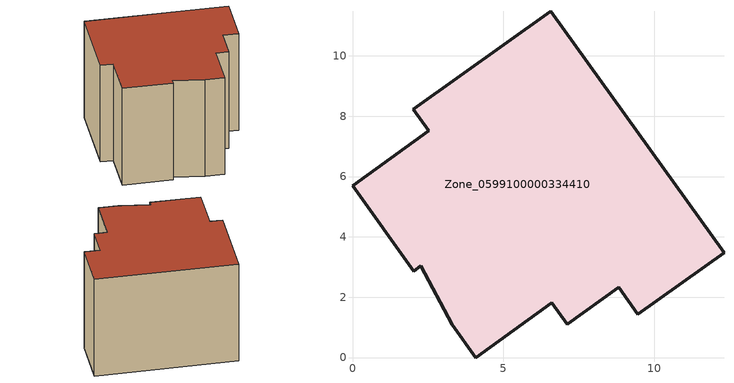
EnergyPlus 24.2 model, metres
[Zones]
Zone_0599100000334410
 floor ground (C_G): 2.53,7.51 2.02,8.22 6.57,11.47 12.32,3.47 9.46,1.44 8.83,2.33 7.12,1.1 6.61,1.81 4.08,0 3.31,1.08 2.27,3.04 2.03,2.87 0,5.7 z0
 wall outside (C_F): 2.03,2.87 2.27,3.04 3.31,1.08 4.08,0 6.61,1.81 7.12,1.1 8.83,2.33 9.46,1.44 12.32,3.47 6.57,11.47 2.02,8.22 2.53,7.51 0,5.7 2.03,2.87 z0:7.67
 roof outside (C_R): 12.32,3.47 6.57,11.47 2.02,8.22 2.53,7.51 0,5.7 2.03,2.87 2.27,3.04 3.31,1.08 4.08,0 6.61,1.81 7.12,1.1 8.83,2.33 9.46,1.44 z7.67
[BUILDING]
Pand.0599100000334410: North Axis=0; Terrain=City; Loads Convergence Tolerance Value=0.04; Temperature Convergence Tolerance Value=0.4; Solar Distribution=FullExterior; Maximum Number of Warmup Days=25; Minimum Number of Warmup Days=1
[Site:Location]
Rotterdam.The.Hague.AP_ZH_NLD Design_Conditions: Latitude=51.96; Longitude=4.45; Time Zone=1; Elevation=-4.5
[SITE:GROUNDTEMPERATURE:BUILDINGSURFACE]
18, 18, 18, 18, 18, 18, 18, 18, 18, 18, 18, 18
[MATERIAL] Thermal Absorptance=0.9; Solar Absorptance=0.7; Visible Absorptance=0.7
Name | Roughness | Thickness | Conductivity | Density | Specific Heat
G.TC.1975-1991 | MediumSmooth | 0.15 | 0.288461 | 540 | 1210
F.TC.1975-1991 | Rough | 0.3 | 0.230769 | 1920 | 840
R.TC.1975-1991 | MediumRough | 0.2 | 0.153846 | 1500 | 1000
[CONSTRUCTION]
C_G: G.TC.1975-1991
C_F: F.TC.1975-1991
C_R: R.TC.1975-1991
[ZONE]
Zone_0599100000334410: Type=1; Multiplier=1; Ceiling Height=Autocalculate; Volume=Autocalculate; Floor Area=autocalculate; Part of Total Floor Area=Yes
[ZONEINFILTRATION:DESIGNFLOWRATE]
Infil_Zone_0599100000334410: Zone or ZoneList or Space or SpaceList=Zone_0599100000334410; Schedule=AlwaysOn; Design Flow Rate Calculation Method=Flow/Area; Flow Rate per Floor Area=0.003; Constant Term Coefficient=1; Temperature Term Coefficient=0; Velocity Term Coefficient=0; Velocity Squared Term Coefficient=0
[HVACTEMPLATE:ZONE:IDEALLOADSAIRSYSTEM]
Zone_0599100000334410: Maximum Heating Supply Air Temperature=50; Minimum Cooling Supply Air Temperature=13; Maximum Heating Supply Air Humidity Ratio=0.0156; Minimum Cooling Supply Air Humidity Ratio=0.0077; Heating Limit=NoLimit; Cooling Limit=NoLimit; Dehumidification Control Type=ConstantSensibleHeatRatio; Cooling Sensible Heat Ratio=0.7; Dehumidification Setpoint=60; Humidification Control Type=None; Humidification Setpoint=30; Outdoor Air Method=None; Outdoor Air Flow Rate per Person=0.00944; Outdoor Air Flow Rate per Zone Floor Area=0; Outdoor Air Flow Rate per Zone=0; Demand Controlled Ventilation Type=None; Outdoor Air Economizer Type=NoEconomizer; Heat Recovery Type=None; Sensible Heat Recovery Effectiveness=0.7; Latent Heat Recovery Effectiveness=0.65
[ZONECONTROL:THERMOSTAT]
ThermostatControl_Zone_0599100000334410: Zone or ZoneList=Zone_0599100000334410; Control Type Schedule=DualSetpointControlType; Control 1=Thermostat_Zone_0599100000334410; Temperature Difference Between Cutout And Setpoint=0
[THERMOSTATSETPOINT:DUALSETPOINT]
Thermostat_Zone_0599100000334410: Heating Setpoint Temperature Schedule=HeatingSetpoint_Zone_0599100000334410; Cooling Setpoint Temperature Schedule=CoolingSetpoint_Zone_0599100000334410
[SCHEDULE:COMPACT]
HeatingSetpoint_Zone_0599100000334410: Through: 12/31, For: AllDays, Until: 24:00, 21
CoolingSetpoint_Zone_0599100000334410: Through: 12/31, For: AllDays, Until: 24:00, 24
DualSetpointControlType: Through: 12/31, For: AllDays, Until: 24:00, 4
AlwaysOn: Through: 12/31, For: AllDays, Until: 24:00, 1
